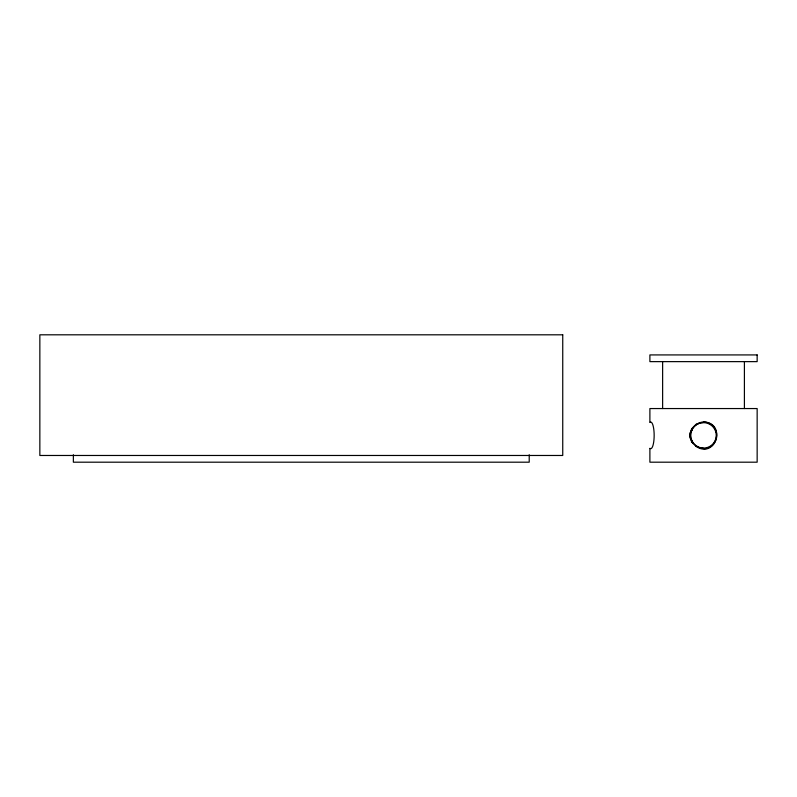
<?xml version="1.0" encoding="UTF-8"?>
<svg xmlns="http://www.w3.org/2000/svg" width="797" height="797" viewBox="0 0 797 797"><rect width="100%" height="100%" fill="white"/><g stroke="black" fill="none" stroke-linecap="round" stroke-linejoin="round"><path stroke-width="1.2" d="M692.194 440.592L691.467 442.026M692.194 430.151L692.125 428.407M692.234 428.228L696.15 424.223L701.559 422.121M702.536 422.002L703.791 421.962M695.422 446.001C715.676 460.118 726.974 422.609 703.602 421.962M692.972 443.56L691.696 441.588M744.408 361.629L744.408 408.552M690.112 432.661L690.112 438.081M662.626 361.629L662.626 408.552M649.894 421.962L649.894 408.552L757.15 408.552L757.15 462.19L649.894 462.19L649.894 448.781M529.218 454.748L529.218 462.19L73.364 462.19L73.364 454.748M691.557 441.538A10.5 7.402 -90 0 1 691.557 429.204M703.791 422.061A13.31 12.852 -90 0 1 716.772 435.371A13.31 12.852 -90 0 1 703.791 448.681M703.522 448.283A13.32 12.911 1.1 0 1 690.322 435.351A13.32 12.911 1.1 0 1 703.522 422.46M649.924 422.45A13.31 3.417 -90 0 1 654.158 435.371A13.31 3.417 -90 0 1 649.924 448.293M562.742 334.81L39.85 334.81L39.85 455.476L562.742 455.476L562.742 334.81M757.15 354.924L649.894 354.924L649.894 361.629L757.15 361.629L757.15 354.924M697.156 446.4A12.742 12.742 0 0 0 716.254 435.371A12.742 12.742 0 0 0 697.156 424.343A12.742 12.742 0 0 0 697.156 446.4"/></g></svg>
